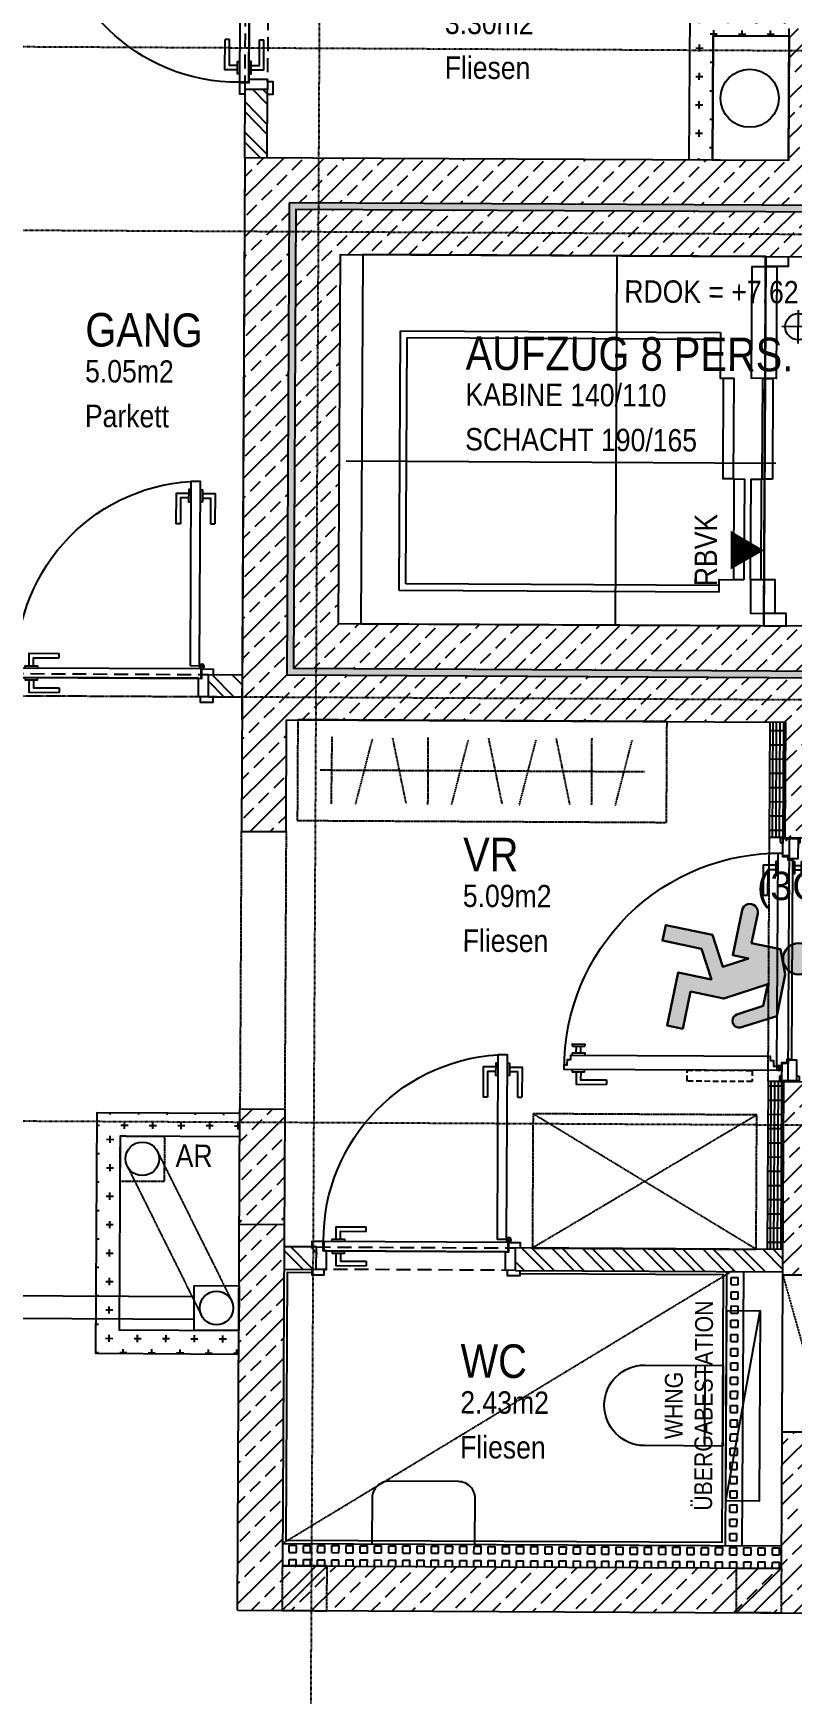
# Model space of a CAD drawing. Header units: millimetres. Extents: x -1798295 to -1733564, y -52013 to 52701.
# Drawn here: x -1788714 to -1785324, y 10817 to 18236 of the extents above; entities that cross this region are included whole.
import ezdxf
from ezdxf.enums import TextEntityAlignment as Align

# ---------------------------------------------------------------- set-up
doc = ezdxf.new("R2010")
doc.units = ezdxf.units.MM
doc.linetypes.add('HIDDEN2', pattern=[0.1875, 0.125, -0.0625])
doc.linetypes.add('STRICHPUNKT', pattern=[1, 0.5, -0.25, 0, -0.25])
for name, color, linetype in [('00-AUF---------M0', 8, 'Continuous'), ('00-TXT---------M0', 8, 'Continuous'), ('00_HLP---------M0', 6, 'Continuous'), ('01-ANS-G00-L03-M0', 8, 'Continuous'), ('01-SYM-G00-L03-M0', 8, 'Continuous'), ('01-TXT---------M0', 1, 'Continuous'), ('01-TXT---------PP', 1, 'Continuous'), ('01-TXT-G00-L03-M0', 1, 'Continuous'), ('02-ANS-G00-L03-M0', 8, 'Continuous'), ('02-AXO-G00-L03-M0', 8, 'STRICHPUNKT'), ('02-DIM-G00-L03-ACHSEN', 8, 'Continuous'), ('02-DIM-G00-L03-ROHBAU', 8, 'Continuous'), ('02-FIL-G00-L03-LILA', 223, 'Continuous'), ('02-FIL-G00-L03-ORANGE', 40, 'Continuous'), ('02-FIL-G00-L03-STB', 8, 'Continuous'), ('02-FLI-G00-L03-M0', 141, 'Continuous'), ('02-HID---------M0', 8, 'HIDDEN2'), ('02-HID-G00-L03-M0', 8, 'HIDDEN2'), ('02-TWA---------M0', 4, 'Continuous'), ('02-TWA-G00-L03-M0', 4, 'Continuous'), ('02-ZWA---------M0', 2, 'Continuous'), ('02-ZWA-G00-L03-M0', 2, 'Continuous'), ('03-ANS-G00-L03-M0', 8, 'Continuous'), ('03-HID-G00-L03-M0', 8, 'HIDDEN2'), ('03-SYM-G00-L03-M0', 8, 'Continuous'), ('05-STO---------M0', 1, 'Continuous'), ('05-STO--------M0', 1, 'Continuous'), ('05-SYM---------M0', 8, 'Continuous'), ('05-SYM--------M0', 8, 'Continuous'), ('05-SYM-G00-L03-M0', 8, 'Continuous'), ('05_HLP---------M0', 6, 'Continuous'), ('06-SYM-G00-L03-M0', 8, 'Continuous'), ('07-SAN-G00-L03-FBHZG-EVERT', 8, 'Continuous'), ('07-SAN-G00-L03-M0', 8, 'Continuous'), ('07_MOB-G00-L03-M0', 6, 'HIDDEN2')]:
    doc.layers.add(name, color=color, linetype=linetype)
doc.styles.add('ARIAL', font='arial.ttf', dxfattribs={"width": 0.85})
doc.styles.get("Standard").update_dxf_attribs({"font": 'arial.ttf'})
doc.dimstyles.new('pp chromy&schneider', dxfattribs={"dimscale": 0.005, "dimtxt": 25, "dimasz": 10, "dimexe": 0, "dimexo": 0, "dimgap": 5, "dimtad": 1, "dimdec": 1, "dimlfac": 100, "dimrnd": 0.1, "dimzin": 9, "dimdsep": 46, "dimtxsty": 'ARIAL', "dimblk": 'c&s kote', "dimcen": 0, "dimse1": 1, "dimse2": 1, "dimclrd": 8, "dimclrt": 8, "dimadec": 0, "dimazin": 0, "dimtfac": 0.75, "dimtdec": 1, "dimtix": 1, "dimtmove": 2, "dimatfit": 0, "dimldrblk": 'NONE', "dimfxl": 1, "dimtolj": 1, "dimlwd": -1, "dimarcsym": 0})
pattern_1 = [(359.70755, (-1820439.007, -33596.336), (0.162058, 31.749586), [31.75, -31.75]), (89.70755, (-1820439.007, -33596.336), (-31.749586, 0.162058), [31.75, -31.75])]
pattern_2 = [(134.70755, (-1820438.5, -33496.34), (-67.69482, -67.00727), []), (134.70755, (-1820438.27, -33451.44), (-67.69482, -67.00727), [])]
pattern_3 = [(44.70755, (-1820439.01, -33596.34), (-89.34302, 90.25976), []), (44.70755, (-1820349.2, -33596.8), (-89.34302, 90.25976), [63.5, -31.75])]
pattern_4 = [(89.70755, (-1820439.007, -33596.336), (-15.874793, 0.081029), []), (179.70755, (-1820439.01, -33596.336), (-0.324116, -63.49917), [])]
pattern_5 = [(44.70755, (-1820439.01, -33596.34), (-89.34302, 90.25976), []), (44.70755, (-1820349.2, -33596.8), (-89.34302, 90.25976), [63.5, -31.75])]

# ---------------------------------------------------------------- blocks, each defined once
blk = doc.blocks.new('LIFT')
at = {"layer": '00-AUF---------M0'}
for p, q in [((1.5, 1.73), (0.34, 1.73)), ((0.34, 1.73), (0.34, 0.3)), ((1.5, 0.3), (1.5, 1.73)), ((1.47, 1.7), (0.37, 1.7)), ((0.37, 1.7), (0.37, 0.3)), ((1.47, 0.3), (1.47, 1.7))]:
    blk.add_line(p, q, dxfattribs=at)
for points in [[(0.34, 0.3), (0.544, 0.3), (0.544, 0.29)], [(1.5, 0.3), (1.444, 0.3), (1.444, 0.19)]]:
    blk.add_lwpolyline(points, dxfattribs=at)
for points in [[(0.994, 0.24), (0.994, 0.285), (0.544, 0.285), (0.544, 0.24)], [(1.444, 0.19), (1.444, 0.235), (0.994, 0.235), (0.994, 0.19)], [(0.044, 0.05), (0.544, 0.05), (0.544, 0.16), (0.044, 0.16)], [(1.444, 0.115), (1.444, 0.16), (0.994, 0.16), (0.994, 0.115)], [(1.594, 0.05), (1.444, 0.05), (1.444, 0.16), (1.594, 0.16), (1.594, 0.05)], [(0, 0.1), (0, 0), (0.044, 0), (0.044, 0.1)], [(0.994, 0.065), (0.994, 0.11), (0.544, 0.11), (0.544, 0.065)], [(1.65, 0.1), (1.65, 0), (1.594, 0), (1.594, 0.1)]]:
    blk.add_lwpolyline(points, close=True, dxfattribs=at)
at = {"layer": '00_HLP---------M0'}
for points in [[(0.924, 0.05), (0.924, 1.97)], [(1.65, 1.9), (1.65, 0.1), (0, 0.1), (0, 1.9), (1.65, 1.9)], [(1.65, 0.763), (0, 0.763)]]:
    blk.add_lwpolyline(points, dxfattribs=at)
blk = doc.blocks.new('01-SQM')
at = {"layer": '01-TXT---------M0', "color": 1, "style": 'ARIAL', "width": 0.85}
blk.add_attdef('ROOM', (0, 0), '', height=0.15, dxfattribs=at)
blk.add_attdef('AREA', text='', height=0.1, dxfattribs=at).set_placement((0, -0.06), align=Align.TOP_LEFT)
at = {"layer": '01-TXT---------PP', "color": 1, "style": 'ARIAL', "width": 0.85}
blk.add_attdef('NR', text='', height=0.15, dxfattribs=at).set_placement((-0.1173, 0), align=Align.RIGHT)
blk.add_attdef('FLOOR', text='', height=0.1, dxfattribs=at).set_placement((0, -0.26), align=Align.TOP_LEFT)
blk = doc.blocks.new('01-hk4')
blk.add_lwpolyline([(0, 0, 0, 0.270625, 0), (0, 0.234375, 0.270625, 0.270625, 0)], format="xyseb")
at = {"layer": '00-TXT---------M0', "color": 8, "style": 'ARIAL', "width": 0.85}
blk.add_attdef('HEIGHT', text='', height=0.1, dxfattribs=at).set_placement((0, 0.35), align=Align.CENTER)
blk = doc.blocks.new('c&s kote')
at = {"color": 8}
for p, q in [((0, -2), (0, 2)), ((0, 2), (0, -2)), ((-2, 0), (2, 0)), ((2, 0), (-2, 0))]:
    blk.add_line(p, q, dxfattribs=at)
blk.add_circle((0, 0), 0.5, dxfattribs=at)
blk = doc.blocks.new('*D267')
at = {"layer": '02-DIM-G00-L03-ACHSEN', "color": 8, "transparency": 16777216}
blk.add_arc((-1792666.4, 22001.5), 778.1, 89.71123, 180.44033, dxfattribs=at)
at = {"layer": 'Defpoints', "color": 0, "transparency": 16777216}
for p in [(-1792653.3, 24562.6), (-1793054.9, 22675.7), (-1776835.5, 22124.1), (-1797855.1, 21961.3), (-1792767.6, 2162.9)]:
    blk.add_point(p, dxfattribs=at)
at = {"layer": '02-DIM-G00-L03-ACHSEN', "color": 8, "transparency": 16777216, "xscale": 0.05, "yscale": 0.05, "zscale": 0.05}
for p, rotation in [((-1792662.4, 22779.6), 359.7093907912024), ((-1793444.5, 21995.4), 270.4421692186414)]:
    blk.add_blockref('c&s kote', p, dxfattribs=dict(at, rotation=rotation))
at = {"layer": '02-DIM-G00-L03-ACHSEN', "color": 8, "transparency": 16777216, "insert": (-1793217.4, 22551), "char_height": 0.125, "attachment_point": 5, "rotation": 45.07578, "style": 'ARIAL'}
blk.add_mtext('\\A1;90.74°', dxfattribs=at)
blk = doc.blocks.new('_None')
blk = doc.blocks.new('*D268')
at = {"layer": '02-DIM-G00-L03-ACHSEN', "color": 8, "transparency": 16777216}
blk.add_arc((-1792755.5, 4529.5), 1076, 180.01712, 269.70489, dxfattribs=at)
at = {"layer": 'Defpoints', "color": 0, "transparency": 16777216}
for p in [(-1792653.3, 24562.6), (-1797944.1, 4528.2), (-1780355.4, 4532.6), (-1793688.2, 3992.9), (-1792767.6, 2162.9)]:
    blk.add_point(p, dxfattribs=at)
at = {"layer": '02-DIM-G00-L03-ACHSEN', "color": 8, "transparency": 16777216, "xscale": 0.05, "yscale": 0.05, "zscale": 0.05}
for p, rotation in [((-1793831.5, 4529.2), 90.01578713805407), ((-1792761, 3453.5), 359.7062187732265)]:
    blk.add_blockref('c&s kote', p, dxfattribs=dict(at, rotation=rotation))
at = {"layer": '02-DIM-G00-L03-ACHSEN', "color": 8, "transparency": 16777216, "insert": (-1793518.2, 3770.5), "char_height": 0.125, "attachment_point": 5, "rotation": 314.861, "style": 'ARIAL'}
blk.add_mtext('\\A1;89.69°', dxfattribs=at)
blk = doc.blocks.new('*D269')
at = {"layer": '02-DIM-G00-L03-ACHSEN', "color": 8, "transparency": 16777216}
blk.add_arc((-1792685.8, 18195.1), 799.5, 89.71113, 179.70397, dxfattribs=at)
at = {"layer": 'Defpoints', "color": 0, "transparency": 16777216}
for p in [(-1792653.3, 24562.6), (-1793082, 18889.5), (-1797874.2, 18221.6), (-1776856, 18114.3), (-1792767.6, 2162.9)]:
    blk.add_point(p, dxfattribs=at)
at = {"layer": '02-DIM-G00-L03-ACHSEN', "color": 8, "transparency": 16777216, "xscale": 0.05, "yscale": 0.05, "zscale": 0.05}
for p, rotation in [((-1792681.7, 18994.5), 359.709341686303), ((-1793485.3, 18199.2), 269.7057583348827)]:
    blk.add_blockref('c&s kote', p, dxfattribs=dict(at, rotation=rotation))
at = {"layer": '02-DIM-G00-L03-ACHSEN', "color": 8, "transparency": 16777216, "insert": (-1793248.3, 18763.3), "char_height": 0.125, "attachment_point": 5, "rotation": 44.70755, "style": 'ARIAL'}
blk.add_mtext('\\A1;90.00°', dxfattribs=at)
blk = doc.blocks.new('*D281')
at = {"layer": '02-DIM-G00-L03-ROHBAU', "color": 8, "transparency": 16777216}
blk.add_arc((-1792666.4, 21995.7), 783.2, 89.71121, 180.37637, dxfattribs=at)
at = {"layer": 'Defpoints', "color": 0, "transparency": 16777216}
for p in [(-1792653.3, 24562.6), (-1793057.2, 22674.4), (-1774835.6, 22113.9), (-1797855.1, 21961.3), (-1792767.6, 2162.9)]:
    blk.add_point(p, dxfattribs=at)
at = {"layer": '02-DIM-G00-L03-ROHBAU', "color": 8, "transparency": 16777216, "xscale": 0.05, "yscale": 0.05, "zscale": 0.05}
for p, rotation in [((-1792662.4, 22778.8), 359.7093790118503), ((-1793449.5, 21990.5), 270.3781986254408)]:
    blk.add_blockref('c&s kote', p, dxfattribs=dict(at, rotation=rotation))
at = {"layer": '02-DIM-G00-L03-ROHBAU', "color": 8, "transparency": 16777216, "insert": (-1793220.7, 22549.1), "char_height": 0.125, "attachment_point": 5, "rotation": 45.04379, "style": 'ARIAL'}
blk.add_mtext('\\A1;91°', dxfattribs=at)
blk = doc.blocks.new('*D282')
at = {"layer": '02-DIM-G00-L03-ROHBAU', "color": 8, "transparency": 16777216}
blk.add_arc((-1792685.8, 18195.1), 799.5, 89.71113, 179.70397, dxfattribs=at)
at = {"layer": 'Defpoints', "color": 0, "transparency": 16777216}
for p in [(-1792653.3, 24562.6), (-1793082, 18889.5), (-1797874.2, 18221.6), (-1774856, 18104.1), (-1792767.6, 2162.9)]:
    blk.add_point(p, dxfattribs=at)
at = {"layer": '02-DIM-G00-L03-ROHBAU', "color": 8, "transparency": 16777216, "xscale": 0.05, "yscale": 0.05, "zscale": 0.05}
for p, rotation in [((-1792681.7, 18994.5), 359.7093416863025), ((-1793485.3, 18199.2), 269.7057583348218)]:
    blk.add_blockref('c&s kote', p, dxfattribs=dict(at, rotation=rotation))
at = {"layer": '02-DIM-G00-L03-ROHBAU', "color": 8, "transparency": 16777216, "insert": (-1793248.3, 18763.3), "char_height": 0.125, "attachment_point": 5, "rotation": 44.70755, "style": 'ARIAL'}
blk.add_mtext('\\A1;90°', dxfattribs=at)
blk = doc.blocks.new('TÜR-80_10er-WAND')
at = {"layer": '00_HLP---------M0'}
for points in [[(-0.3575, 0.027), (-0.3575, 0.083), (-0.2225, 0.083)], [(-0.2225, 0.063), (-0.2225, 0.083)], [(0.4, 0.017), (-0.4, 0.017)], [(-0.375, 0.017), (-0.375, 0.027), (-0.32, 0.027), (-0.32, 0.017)], [(-0.3375, 0.027), (-0.3375, 0.063), (-0.2225, 0.063)], [(-0.375, -0.025), (-0.375, -0.035), (-0.32, -0.035), (-0.32, -0.025)], [(-0.3575, -0.035), (-0.3575, -0.091), (-0.2225, -0.091)], [(-0.3375, -0.035), (-0.3375, -0.071), (-0.2225, -0.071)], [(-0.2225, -0.071), (-0.2225, -0.091)]]:
    blk.add_lwpolyline(points, dxfattribs=at)
blk.add_lwpolyline([(0.4115, -0.025), (-0.4115, -0.025), (-0.4115, -0.025), (-0.4115, 0.017), (0.4115, 0.017)], close=True, dxfattribs=at)
at = {"layer": '02-HID---------M0', "ltscale": 0.5}
for points in [[(0.445, 0.1), (-0.445, 0.1)], [(-0.445, 0), (0.445, 0)]]:
    blk.add_lwpolyline(points, dxfattribs=at)
at = {"layer": '02-ZWA---------M0'}
for points in [[(-0.445, 0.1), (-0.445, 0)], [(0.445, 0.1), (0.445, 0)]]:
    blk.add_lwpolyline(points, dxfattribs=at)
at = {"layer": '05-STO--------M0'}
for points in [[(-0.465, 0.1), (-0.465, 0.125), (-0.41, 0.125), (-0.41, 0.1), (-0.4, 0.1), (-0.4, 0.017), (-0.415, 0.017), (-0.415, -0.025), (-0.465, -0.025), (-0.465, 0)], [(0.465, 0.1), (0.465, 0.125), (0.41, 0.125), (0.41, 0.1), (0.4, 0.1), (0.4, 0.017), (0.415, 0.017), (0.415, -0.025), (0.465, -0.025), (0.465, 0)]]:
    blk.add_lwpolyline(points, dxfattribs=at)
at = {"layer": '05-SYM---------M0'}
for points in [[(0.352, -0.8085), (0.296, -0.8085), (0.296, -0.6735)], [(0.316, -0.6735), (0.296, -0.6735)], [(0.352, -0.7885), (0.316, -0.7885), (0.316, -0.6735)], [(0.414, -0.8085), (0.47, -0.8085), (0.47, -0.6735)], [(0.414, -0.7885), (0.45, -0.7885), (0.45, -0.6735)], [(0.45, -0.6735), (0.47, -0.6735)], [(0.362, -0.826), (0.352, -0.826), (0.352, -0.771), (0.362, -0.771)], [(0.404, -0.826), (0.414, -0.826), (0.414, -0.771), (0.404, -0.771)]]:
    blk.add_lwpolyline(points, dxfattribs=at)
at = {"layer": '05-SYM--------M0'}
blk.add_lwpolyline([(0.404, -0.0395), (0.404, -0.8625), (0.404, -0.8625), (0.362, -0.8625), (0.362, -0.0395)], close=True, dxfattribs=at)
for points in [[(0.41, -0.036), (0.42, -0.036)], [(0.415, -0.031), (0.415, -0.041)]]:
    blk.add_lwpolyline(points, dxfattribs=at)
blk.add_circle((0.415, -0.036), 0.01, dxfattribs=at)
blk.add_arc((0.415, -0.036), 0.8282, 176.33088, 266.33088, dxfattribs=at)
blk = doc.blocks.new('03-rar')
blk.add_circle((0, 0), 0.05)
at = {"layer": '01-TXT---------M0', "color": 8, "style": 'ARIAL', "width": 0.85}
blk.add_attdef('RR', text='', height=0.1, dxfattribs=at).set_placement((0, 0.1), align=Align.CENTER)
blk = doc.blocks.new('WET')
at = {"layer": '02-TWA---------M0'}
for points in [[(-0.545, 0), (-0.545, 0.2)], [(0.545, 0), (0.545, 0.2)]]:
    blk.add_lwpolyline(points, dxfattribs=at)
at = {"layer": '02-ZWA---------M0'}
for points in [[(-0.545, 0), (-0.545, -0.07)], [(0.545, 0), (0.545, -0.07)]]:
    blk.add_lwpolyline(points, dxfattribs=at)
at = {"layer": '05-STO---------M0'}
for points in [[(-0.54, 0.058), (-0.52, 0.058), (-0.52, 0.063, 0.414214), (-0.525, 0.068), (-0.545, 0.068)], [(0.54, 0.058), (0.52, 0.058), (0.52, 0.063, -0.414214), (0.525, 0.068), (0.545, 0.068)], [(-0.54, -0.01), (-0.52, -0.01), (-0.52, -0.015, -0.414214), (-0.525, -0.02), (-0.545, -0.02)], [(0.54, -0.01), (0.52, -0.01), (0.52, -0.015, 0.414214), (0.525, -0.02), (0.545, -0.02)]]:
    blk.add_lwpolyline(points, format="xyb", close=True, dxfattribs=at)
for points in [[(-0.464, -0.01), (-0.54, -0.01), (-0.54, 0.058), (-0.45, 0.058), (-0.45, 0.058), (-0.45, 0.058), (-0.45, 0.0195), (-0.464, 0.0195), (-0.464, -0.01)], [(0.464, -0.01), (0.54, -0.01), (0.54, 0.058), (0.45, 0.058), (0.45, 0.058), (0.45, 0.058), (0.45, 0.0195), (0.464, 0.0195), (0.464, -0.01)]]:
    blk.add_lwpolyline(points, dxfattribs=at)
at = {"layer": '05-SYM---------M0'}
for p, q in [((-0.422, -0.908), (-0.392, -0.908)), ((-0.422, -0.928), (-0.392, -0.928))]:
    blk.add_line(p, q, dxfattribs=at)
for points in [[(0.545, 0.018), (-0.545, 0.018)], [(-0.432, -0.061), (-0.432, -0.061), (-0.452, -0.061), (-0.452, -0.046), (-0.476, -0.046), (-0.476, -0.032), (-0.496, -0.032), (-0.496, -0.982), (-0.476, -0.982), (-0.476, -0.968), (-0.452, -0.968), (-0.452, -0.953), (-0.432, -0.953), (-0.432, -0.061)], [(-0.491, -0.021), (-0.481, -0.021)], [(-0.486, -0.026), (-0.486, -0.016)], [(-0.506, -0.928), (-0.562, -0.928), (-0.562, -0.793)], [(-0.542, -0.793), (-0.562, -0.793)], [(-0.506, -0.908), (-0.542, -0.908), (-0.542, -0.793)], [(-0.496, -0.9455), (-0.506, -0.9455), (-0.506, -0.8905), (-0.496, -0.8905)], [(-0.432, -0.9455), (-0.422, -0.9455), (-0.422, -0.8905), (-0.432, -0.8905)], [(-0.392, -0.9455), (-0.382, -0.9455), (-0.382, -0.8905), (-0.392, -0.8905)], [(-0.392, -0.9455), (-0.392, -0.8905)]]:
    blk.add_lwpolyline(points, dxfattribs=at)
at = {"layer": '05-SYM---------M0', "linetype": 'HIDDEN2', "ltscale": 0.2}
blk.add_lwpolyline([(-0.496, -0.142), (-0.546, -0.142), (-0.546, -0.432), (-0.496, -0.432)], close=True, dxfattribs=at)
at = {"layer": '05-SYM---------M0'}
blk.add_circle((-0.486, -0.021), 0.01, dxfattribs=at)
blk.add_arc((-0.486, -0.021), 0.9611, 269.40381, 0.65581, dxfattribs=at)
at = {"layer": '05_HLP---------M0'}
for p, q in [((0.401, 0.043), (0.401, 0.073)), ((0.421, 0.043), (0.421, 0.073))]:
    blk.add_line(p, q, dxfattribs=at)
for points in [[(0.4385, 0.073), (0.4385, 0.083), (0.3835, 0.083), (0.3835, 0.073)], [(-0.446, 0.033), (-0.446, 0.033), (-0.446, 0.013), (-0.461, 0.013), (-0.461, -0.011), (-0.475, -0.011), (-0.475, -0.031), (0.475, -0.031), (0.475, -0.011), (0.461, -0.011), (0.461, 0.013), (0.446, 0.013), (0.446, 0.033), (-0.446, 0.033)], [(0.4385, 0.073), (0.3835, 0.073)], [(0.4385, 0.033), (0.4385, 0.043), (0.3835, 0.043), (0.3835, 0.033)], [(0.421, -0.041), (0.421, -0.097), (0.286, -0.097)], [(0.401, -0.041), (0.401, -0.077), (0.286, -0.077)], [(0.4385, -0.031), (0.4385, -0.041), (0.3835, -0.041), (0.3835, -0.031)], [(0.286, -0.077), (0.286, -0.097)]]:
    blk.add_lwpolyline(points, dxfattribs=at)
blk = doc.blocks.new('07-WC')
blk.add_lwpolyline([(-0.015, -0.18), (-0.365, -0.18, -1), (-0.365, 0.18, 0), (-0.015, 0.18), (-0.015, -0.18)], format="xyb", close=True)
blk.add_lwpolyline([(-0.095, -0.18), (-0.095, 0.18)])
blk = doc.blocks.new('07-WT-WC')
blk.add_lwpolyline([(1.005, -0.015), (1.005, -0.22, -0.414214), (0.93, -0.295), (0.62, -0.295, -0.414214), (0.545, -0.22), (0.545, -0.015)], format="xyb", close=True)
blk = doc.blocks.new('01-HK2')
for p, q in [((0, -0.098), (0, 0.098)), ((0.098, 0), (-0.098, 0))]:
    blk.add_line(p, q)
blk.add_circle((0, 0), 0.0773)
at = {"layer": '01-TXT---------M0', "color": 8, "style": 'ARIAL', "width": 0.85}
blk.add_attdef('HEIGHT', text='', height=0.1, rotation=360, dxfattribs=at).set_placement((0, 0.132), align=Align.BOTTOM_CENTER)
blk = doc.blocks.new('9809550')
at = {"color": 18, "lineweight": 30, "true_color": 0x000000}
for points in [[(423921.7, 99168.8), (423956.8, 99168.8), (423956.8, 99202.9), (423984.5, 99214.5), (424033.7, 99214.5), (424053.8, 99178.3)], [(424040.2, 99170.9), (424025.2, 99196.7), (423999.7, 99196.8), (424026.2, 99150.3), (424026.2, 99110.9), (424070.2, 99110.9), (424070.2, 99092.3), (424007.5, 99092.3), (424007.5, 99131.7), (423975, 99113.1), (423975, 99067), (423956.5, 99067), (423956.5, 99122.4), (423990.5, 99141.9), (423975.1, 99168.8), (423975.1, 99150.2), (423921.7, 99150.3)]]:
    blk.add_lwpolyline(points, dxfattribs=at)
blk.add_circle((423963.6, 99225.9), 18.1, dxfattribs=at)
for centre, radius, start, end in [((424047.8, 99173.1), 7.96, 195.7299, 41.4005), ((423921.7, 99159.5), 9.27, 89.9849, 270.0151)]:
    blk.add_arc(centre, radius, start, end, dxfattribs=at)
blk = doc.blocks.new('750298750')
h = blk.add_hatch(color=3)
h.paths.add_polyline_path([(426943.6, 99576.9), (426968.1, 99576.8), (426982.5, 99552, 1.25347), (426995.6, 99559.2), (426976.3, 99594), (426929, 99594), (426902.3, 99582.8), (426902.3, 99550), (426868.6, 99550, 1), (426868.6, 99532.2), (426919.9, 99532.1), (426919.9, 99550), (426934.8, 99524.1), (426902.1, 99505.4), (426902.1, 99452.1), (426919.8, 99452.1), (426919.8, 99496.4), (426951.1, 99514.3), (426951.1, 99476.4), (427011.4, 99476.4), (427011.4, 99494.3), (426969.1, 99494.3), (426969.1, 99532.2)])
h.paths.add_polyline_path([(426891.5, 99604.9, 1), (426926.3, 99604.9, 1)])
at = {"xscale": 0.9619413167778113, "yscale": 0.9619413167778113, "zscale": 0.9619413167778113}
blk.add_blockref('9809550', (19080.8, 4155.4), dxfattribs=at)

msp = doc.modelspace()

# ---------------------------------------------------------------- hatches: boundary and pattern name
at = {"layer": '02-FIL-G00-L03-LILA', "true_color": 0x636466}
h = msp.add_hatch(dxfattribs=at)
h.set_pattern_fill('HONEY', color=251, scale=10, angle=107.04654197, style=0)
h.set_pattern_definition([(359.70755, (-1820439.007, -33596.336), (47.764726, 27.252855), [31.75, -63.5]), (119.70755, (-1820439.007, -33596.336), (-47.484027, 27.739039), [31.75, -63.5]), (59.70755, (-1820439.007, -33596.336), (0.280699, 54.991893), [-63.5, 31.75])])
h.paths.add_polyline_path([(-1785139.4117, 17466.5587), (-1787569.38, 17478.9619), (-1787580.1499, 15368.9894), (-1785150.1815, 15356.5862), (-1785150.0284, 15386.5858), (-1787549.9971, 15398.8359), (-1787539.5335, 17448.8092), (-1785139.5648, 17436.5591)])
at = {"layer": '02-FIL-G00-L03-ORANGE', "true_color": 0x636466}
h = msp.add_hatch(dxfattribs=at)
h.set_pattern_fill('CROSS', color=251, scale=10, angle=107.04654197, style=0)
h.set_pattern_definition([(359.70755, (-1820434.01, -33596.36), (63.82329, 63.175057), [31.75, -95.25]), (89.70755, (-1820418.213, -33612.32), (-63.175057, 63.82329), [31.75, -95.25])])
h.paths.add_polyline_path([(-1785330.0195, 18327.5429), (-1785780.0137, 18329.8397), (-1785783.3824, 17669.8483), (-1785678.3838, 17669.3124), (-1785675.551, 18224.3052), (-1785330.5555, 18222.5442), (-1785330.3768, 18257.5438)])
h = msp.add_hatch(dxfattribs=at)
h.set_pattern_fill('ANSI32', color=251, scale=10, angle=197.04654197, style=0)
h.set_pattern_definition([(134.70755, (-1820439.01, -33596.34), (-67.69482, -67.00727), []), (134.70755, (-1820438.78, -33551.44), (-67.69482, -67.00727), [])])
h.paths.add_polyline_path([(-1787666.8011, 17984.4658), (-1787766.7998, 17984.9762), (-1787768.3566, 17679.9802), (-1787668.3579, 17679.4697)])
h = msp.add_hatch(dxfattribs=at)
h.set_pattern_fill('ANSI32', color=251, scale=10, angle=197.04654197, style=0)
h.set_pattern_definition([(134.70755, (-1820439.01, -33596.34), (-67.69482, -67.00727), []), (134.70755, (-1820438.78, -33551.44), (-67.69482, -67.00727), [])])
h.paths.add_polyline_path([(-1787779.9679, 15370.0093), (-1787930.1453, 15370.7759), (-1787930.6557, 15270.7772), (-1787780.4706, 15270.0106)])
h = msp.add_hatch(dxfattribs=at)
h.set_pattern_fill('GRATE', color=251, scale=20, angle=197.04654197, style=0)
h.set_pattern_definition(pattern_4)
h.paths.add_polyline_path([(-1785351.1998, 15157.6097), (-1785421.1988, 15157.967), (-1785423.8275, 14642.9737), (-1785353.8284, 14642.6164)])
h = msp.add_hatch(dxfattribs=at)
h.set_pattern_fill('GRATE', color=251, scale=20, angle=197.04654197, style=0)
h.set_pattern_definition(pattern_4)
h.paths.add_polyline_path([(-1785359.392, 13552.6306), (-1785429.3911, 13552.9879), (-1785433.2192, 12802.9976), (-1785363.2201, 12802.6403)])
h = msp.add_hatch(dxfattribs=at)
h.set_pattern_fill('CROSS', color=251, scale=10, angle=107.04654197, style=0)
h.set_pattern_definition([(359.70755, (-1820439.01, -33596.336), (63.82329, 63.17506), [31.75, -95.25]), (89.70755, (-1820423.21, -33612.29), (-63.17506, 63.82329), [31.75, -95.25])])
h.paths.add_polyline_path([(-1787790.1515, 13410.0358), (-1788430.1432, 13413.3025), (-1788435.6302, 12338.3165), (-1787795.6385, 12335.0498), (-1787795.1026, 12440.0484), (-1788330.0956, 12442.7792), (-1788325.6805, 13307.7679), (-1787790.6874, 13305.0371)])
h = msp.add_hatch(dxfattribs=at)
h.set_pattern_fill('ANSI32', color=251, scale=10, angle=197.04654197, style=0)
h.set_pattern_definition(pattern_2)
h.paths.add_polyline_path([(-1787443.193, 12813.2571), (-1787593.1911, 12814.0227), (-1787593.7015, 12714.024), (-1787443.7035, 12713.2584)])
h = msp.add_hatch(dxfattribs=at)
h.set_pattern_fill('ANSI32', color=251, scale=10, angle=197.04654197, style=0)
h.set_pattern_definition(pattern_2)
h.paths.add_polyline_path([(-1785363.2201, 12802.6403), (-1786553.2046, 12808.7143), (-1786553.7151, 12708.7156), (-1785363.7306, 12702.6416)])
h = msp.add_hatch(dxfattribs=at)
h.set_pattern_fill('SQUARE', color=251, scale=10, angle=107.04654197, style=0)
h.set_pattern_definition(pattern_1)
h.paths.add_polyline_path([(-1785538.7283, 12703.5349), (-1785613.7273, 12703.9177), (-1785619.9799, 11478.9337), (-1785544.9809, 11478.5508)])
h = msp.add_hatch(dxfattribs=at)
h.set_pattern_fill('SQUARE', color=251, scale=10, angle=107.04654197, style=0)
h.set_pattern_definition(pattern_1)
h.paths.add_polyline_path([(-1785369.9832, 11477.6576), (-1787599.9541, 11489.04), (-1787600.4646, 11389.0413), (-1785370.4936, 11377.6589)])
at = {"layer": '02-FIL-G00-L03-STB', "true_color": 0x636466}
h = msp.add_hatch(dxfattribs=at)
h.set_pattern_fill('ANSI33', color=251, scale=20, angle=107.04654197, style=0)
h.set_pattern_definition(pattern_3)
h.paths.add_polyline_path([(-1785150.1815, 15356.5862), (-1787580.1499, 15368.9894), (-1787569.38, 17478.9619), (-1785139.4117, 17466.5587), (-1785136.4002, 18056.551), (-1779886.4686, 18029.754), (-1779889.3269, 17469.7613), (-1779689.3295, 17468.7405), (-1779685.4504, 18228.7306), (-1781185.4308, 18236.3869), (-1781177.4494, 19800.0602), (-1781257.4484, 19800.4685), (-1781257.4483, 19800.4802), (-1781377.4467, 19801.1103), (-1781385.4282, 18237.4077), (-1785335.3768, 18257.5693), (-1785338.3882, 17667.577), (-1785678.3838, 17669.3124), (-1787768.3566, 17679.9802), (-1787783.4865, 14670.0182), (-1787583.7228, 14668.9985), (-1787581.1707, 15168.992), (-1785351.1998, 15157.6097), (-1785353.905, 14627.6166), (-1785153.9076, 14626.5957)])
h = msp.add_hatch(dxfattribs=at)
h.set_pattern_fill('ANSI33', color=251, scale=20, angle=107.04654197, style=0)
h.set_pattern_definition([(44.70755, (-1820439.01, -33596.34), (-89.34302, 90.25976), []), (44.70755, (-1820349.2, -33596.8), (-89.34302, 90.25976), [63.5, -31.75])])
h.paths.add_polyline_path([(-1785139.5648, 17436.5591), (-1787539.5335, 17448.8092), (-1787549.9971, 15398.8359), (-1785150.0284, 15386.5858), (-1785149.0076, 15586.5832), (-1787348.9789, 15597.8124), (-1787340.557, 17247.791), (-1785140.5856, 17236.5617)])
h = msp.add_hatch(dxfattribs=at)
h.set_pattern_fill('ANSI33', color=251, scale=20, angle=107.04654197, style=0)
h.set_pattern_definition(pattern_5)
h.paths.add_polyline_path([(-1781210.8497, 13256.4517), (-1781286.8487, 13256.8396), (-1781286.8487, 13256.8397), (-1781410.8471, 13257.4726), (-1781412.4804, 12937.4768), (-1783712.4505, 12949.2164), (-1783709.8984, 13449.2099), (-1783909.8958, 13450.2307), (-1783910.4062, 13350.232), (-1783912.4479, 12950.2372), (-1785162.4322, 12956.6175), (-1785160.4154, 13351.6123), (-1785159.3946, 13551.6097), (-1785359.392, 13552.6306), (-1785363.8071, 12687.6418), (-1785163.8097, 12686.621), (-1785163.4524, 12756.6201), (-1781413.5013, 12737.4794), (-1781416.5129, 12147.4562), (-1781292.5146, 12146.8233), (-1781292.5146, 12146.8233), (-1781216.5155, 12146.4354)])
h = msp.add_hatch(dxfattribs=at)
h.set_pattern_fill('ANSI33', color=251, scale=20, angle=107.04654197, style=0)
h.set_pattern_definition(pattern_3)
h.paths.add_polyline_path([(-1787590.052, 13429.0147), (-1787790.0494, 13430.0355), (-1787792.6781, 12915.0422), (-1787592.6807, 12914.0214)])
h = msp.add_hatch(dxfattribs=at)
h.set_pattern_fill('ANSI33', color=251, scale=20, angle=107.04654197, style=0)
h.set_pattern_definition(pattern_5)
h.paths.add_polyline_path([(-1787600.4646, 11389.0413), (-1787592.6807, 12914.0214), (-1787792.6781, 12915.0422), (-1787801.4828, 11190.0647), (-1785171.5171, 11176.6407), (-1785167.3827, 11986.6301), (-1785367.3801, 11987.651), (-1785370.4936, 11377.6589)])

# ---------------------------------------------------------------- linework, layer by layer
at = {"layer": '01-ANS-G00-L03-M0', "color": 251, "true_color": 0x636466}
for points in [[(-1785675.551, 18224.3052), (-1785335.5554, 18222.5697), (-1785338.3882, 17667.577), (-1785678.3838, 17669.3124)], [(-1787994.0791, 12641.0666), (-1787794.0817, 12640.0458), (-1787795.1026, 12440.0484), (-1787995.0999, 12441.0693)]]:
    msp.add_lwpolyline(points, close=True, dxfattribs=at)
msp.add_lwpolyline([(-1785440.5817, 17238.093), (-1785449.0037, 15588.1145)], dxfattribs=at)
at = {"layer": '02-ANS-G00-L03-M0', "color": 251, "true_color": 0x636466}
msp.add_lwpolyline([(-1785367.3801, 11987.651), (-1785363.8071, 12687.6418)], dxfattribs=at)
at = {"layer": '02-AXO-G00-L03-M0', "color": 251, "true_color": 0x636466}
for points in [[(-1787403.3584, 24535.801), (-1787517.6923, 2136.0928)], [(-1776855.9976, 18114.287), (-1797874.2244, 18221.5695)], [(-1776860.1831, 17294.2977), (-1797878.4098, 17401.5802)], [(-1776870.7998, 15214.3248), (-1797889.0266, 15321.6073)], [(-1776880.4978, 13314.3496), (-1797898.7245, 13421.632)]]:
    msp.add_lwpolyline(points, dxfattribs=at)
at = {"layer": '02-FIL-G00-L03-STB', "color": 251, "true_color": 0x636466}
msp.add_lwpolyline([(-1787792.6781, 12915.0422), (-1787592.6807, 12914.0214)], dxfattribs=at)
at = {"layer": '02-FLI-G00-L03-M0', "color": 251, "true_color": 0x636466}
msp.add_lwpolyline([(-1787468.7797, 12698.3862), (-1787578.7783, 12698.9476), (-1787584.8778, 11503.9632), (-1785634.9032, 11494.01), (-1785628.8037, 12688.9945), (-1786538.7918, 12693.6393)], dxfattribs=at)
at = {"layer": '02-HID-G00-L03-M0', "color": 251, "true_color": 0x636466}
for points in [[(-1785449.0037, 15588.1145), (-1785440.5817, 17238.093)], [(-1787783.7202, 14670.0194), (-1787790.0494, 13430.0355)], [(-1787583.7228, 14668.9985), (-1787590.052, 13429.0147)], [(-1785363.8071, 12687.6418), (-1785167.3827, 11986.6301)], [(-1787601.4854, 11189.0439), (-1787400.4672, 11388.0204)], [(-1785571.5118, 11178.6823), (-1785370.4936, 11377.6589)]]:
    msp.add_lwpolyline(points, dxfattribs=at)
at = {"layer": '02-HID-G00-L03-M0', "color": 251, "ltscale": 0.5, "true_color": 0x636466}
msp.add_lwpolyline([(-1785429.3911, 13552.9879), (-1785423.8275, 14642.9737)], dxfattribs=at)
at = {"layer": '02-HID-G00-L03-M0', "color": 251, "true_color": 0x636466}
for points in [[(-1787600.4646, 11389.0413), (-1787601.4854, 11189.0439), (-1787401.488, 11188.023), (-1787400.4672, 11388.0204)], [(-1785370.4936, 11377.6589), (-1785371.5144, 11177.6615), (-1785571.5118, 11178.6823), (-1785570.491, 11378.6797)]]:
    msp.add_lwpolyline(points, close=True, dxfattribs=at)
at = {"layer": '02-TWA-G00-L03-M0', "color": 251, "true_color": 0x636466}
for p, q in [((-1787768.3566, 17679.9802), (-1787783.4865, 14670.0182)), ((-1787768.3566, 17679.9802), (-1787781.1681, 15170.0129)), ((-1785338.3882, 17667.577), (-1787768.3566, 17679.9802)), ((-1787569.38, 17478.9619), (-1787580.1499, 15368.9894)), ((-1785139.4117, 17466.5587), (-1787569.38, 17478.9619)), ((-1787580.1499, 15368.9894), (-1785150.1815, 15356.5862)), ((-1787583.7228, 14668.9985), (-1787581.1707, 15168.992)), ((-1787581.1707, 15168.992), (-1785351.1998, 15157.6097)), ((-1787783.4865, 14670.0182), (-1787583.7228, 14668.9985)), ((-1785363.8071, 12687.6418), (-1785359.392, 13552.6306)), ((-1787590.052, 13429.0147), (-1787600.4646, 11389.0413)), ((-1785370.4936, 11377.6589), (-1785367.3801, 11987.651)), ((-1787600.4646, 11389.0413), (-1785370.4936, 11377.6589)), ((-1787801.4828, 11190.0647), (-1785171.5171, 11176.6407))]:
    msp.add_line(p, q, dxfattribs=at)
for points in [[(-1785338.3882, 17667.577), (-1785335.3768, 18257.5693)], [(-1785353.8284, 14642.6164), (-1785351.1998, 15157.6097)], [(-1787801.4828, 11190.0647), (-1787790.0494, 13430.0355), (-1787590.052, 13429.0147)], [(-1785163.8712, 12686.6213), (-1785163.8097, 12686.621), (-1785363.8071, 12687.6418)], [(-1785367.3801, 11987.651), (-1785167.3827, 11986.6301)]]:
    msp.add_lwpolyline(points, dxfattribs=at)
msp.add_lwpolyline([(-1785139.5648, 17436.5591), (-1787539.5335, 17448.8092), (-1787549.9971, 15398.8359), (-1785150.0284, 15386.5858), (-1785149.0076, 15586.5832), (-1787348.9789, 15597.8124), (-1787340.557, 17247.791), (-1785140.5856, 17236.5617)], close=True, dxfattribs=at)
at = {"layer": '02-ZWA-G00-L03-M0', "color": 251, "true_color": 0x636466}
for p, q in [((-1787930.1453, 15370.7759), (-1787780.1473, 15370.0102)), ((-1787930.6557, 15270.7772), (-1787780.6577, 15270.0116)), ((-1787599.9541, 11489.04), (-1785369.9832, 11477.6576))]:
    msp.add_line(p, q, dxfattribs=at)
for points in [[(-1785230.0208, 18327.0324), (-1785780.0137, 18329.8397), (-1785783.3824, 17669.8483)], [(-1785335.5554, 18222.5697), (-1785675.551, 18224.3052), (-1785678.3838, 17669.3124)], [(-1787768.3566, 17679.9802), (-1787766.7998, 17984.9762)], [(-1787668.3579, 17679.4697), (-1787666.8011, 17984.4658)], [(-1785423.8275, 14642.9737), (-1785421.1988, 15157.967)], [(-1785429.3911, 13552.9879), (-1785433.2192, 12802.9976)], [(-1787790.1515, 13410.0358), (-1788430.1432, 13413.3025), (-1788435.6302, 12338.3165), (-1787795.6385, 12335.0498)], [(-1787790.6874, 13305.0371), (-1788325.6805, 13307.7679), (-1788330.0956, 12442.7792), (-1787795.1026, 12440.0484)], [(-1787448.193, 12813.2826), (-1787593.1911, 12814.0227)], [(-1785363.2201, 12802.6403), (-1786558.2046, 12808.7399)], [(-1787593.7015, 12714.024), (-1787448.7034, 12713.2839)], [(-1786558.715, 12708.7412), (-1785363.7306, 12702.6416)], [(-1785619.9799, 11478.9337), (-1785613.7273, 12703.9177)], [(-1785544.9809, 11478.5508), (-1785538.7283, 12703.5349)], [(-1787795.1026, 12440.0484), (-1787995.0999, 12441.0693)]]:
    msp.add_lwpolyline(points, dxfattribs=at)
at = {"layer": '03-ANS-G00-L03-M0', "color": 251, "true_color": 0x636466}
msp.add_lwpolyline([(-1789462.3152, 12598.5603), (-1789468.4402, 11398.5759), (-1789368.4415, 11398.0655), (-1789362.8269, 12498.0511), (-1787994.8447, 12491.0686), (-1787994.3343, 12591.0673), (-1789462.3152, 12598.5603)], close=True, dxfattribs=at)
at = {"layer": '03-HID-G00-L03-M0', "color": 251, "true_color": 0x636466}
msp.add_lwpolyline([(-1788125.6831, 13306.7471), (-1788325.6805, 13307.7679), (-1788326.7013, 13107.7705), (-1788126.7039, 13106.7497)], close=True, dxfattribs=at)
msp.add_lwpolyline([(-1787599.9541, 11489.04), (-1785586.5878, 12708.597)], dxfattribs=at)
at = {"layer": '03-SYM-G00-L03-M0', "color": 251, "linetype": 'HIDDEN2', "true_color": 0x636466}
for points in [[(-1788159.0398, 13240.6588), (-1787827.4385, 12573.9575)], [(-1788293.3445, 13173.8588), (-1787961.7432, 12507.1575)]]:
    msp.add_lwpolyline(points, dxfattribs=at)
at = {"layer": '03-SYM-G00-L03-M0', "color": 251, "true_color": 0x636466}
for centre, radius in [((-1785511.9695, 17945.9666), 130), ((-1787894.5908, 12540.5575), 75)]:
    msp.add_circle(centre, radius, dxfattribs=at)
at = {"layer": '07-SAN-G00-L03-FBHZG-EVERT', "color": 251, "true_color": 0x636466}
msp.add_lwpolyline([(-1785614.6205, 12528.92), (-1785464.6225, 12528.1543), (-1785468.961, 11678.1654), (-1785618.9591, 11678.931)], close=True, dxfattribs=at)
msp.add_lwpolyline([(-1785618.9591, 11678.931), (-1785464.6225, 12528.1543)], dxfattribs=at)
at = {"layer": '07_MOB-G00-L03-M0', "color": 251, "true_color": 0x636466}
for points in [[(-1785883.7234, 14710.3219), (-1785881.4265, 15160.3161), (-1787531.405, 15168.738), (-1787533.7019, 14718.7439), (-1785883.7234, 14710.3219)], [(-1787381.0737, 14792.9686), (-1787377.7203, 15092.9498)], [(-1787272.8448, 14791.7869), (-1787197.903, 15082.2756)], [(-1787046.8946, 14794.4727), (-1787107.152, 15088.3588)], [(-1786949.5771, 15090.7672), (-1786951.1084, 14790.7711)], [(-1786843.7905, 14789.5969), (-1786768.8488, 15080.0856)], [(-1786617.8404, 14792.2827), (-1786678.0977, 15086.1688)], [(-1786541.4169, 14788.0535), (-1786466.4751, 15078.5422)], [(-1786315.4667, 14790.7393), (-1786375.7241, 15084.6254)], [(-1786218.1492, 15087.0338), (-1786219.6805, 14787.0377)], [(-1786112.3626, 14785.8635), (-1786037.4209, 15076.3522)], [(-1785982.5737, 14935.8294), (-1787432.5548, 14943.2305)], [(-1785480.1561, 13403.245), (-1786483.2055, 12808.357)], [(-1785483.2186, 12803.2528), (-1786480.143, 13408.3492)]]:
    msp.add_lwpolyline(points, dxfattribs=at)
msp.add_lwpolyline([(-1786483.2055, 12808.357), (-1785483.2186, 12803.2528), (-1785480.1561, 13403.245), (-1786480.143, 13408.3492)], close=True, dxfattribs=at)

# ---------------------------------------------------------------- block references
at = {"color": 102, "lineweight": 30, "true_color": 0x21de37, "xscale": 4.006823643639398, "yscale": 4.006823643639398, "zscale": 4.006823643639398, "rotation": 258.2744333076137}
msp.add_blockref('750298750', (-1828439.3384, 1770060.4759), dxfattribs=at)
at = {"layer": '01-SYM-G00-L03-M0', "color": 251, "true_color": 0x636466}
ref = msp.add_blockref('01-HK2', (-1785294.3838, 16924.9372), dxfattribs=dict(at, xscale=757.575758062457, yscale=757.5757580613005, zscale=757.5757580681659, rotation=359.7075500145962))
ref.add_attrib('HEIGHT', 'RDOK = +7.62', dxfattribs={"layer": '01-TXT---------M0', "color": 8, "height": 100, "rotation": 359.70755001, "style": 'ARIAL', "width": 0.85}).set_placement((-1785294.0049, 16999.155), align=Align.BOTTOM_RIGHT)
ref = msp.add_blockref('01-hk4', (-1785447.2805, 15925.7046), dxfattribs=dict(at, xscale=-640.0000004476773, yscale=640.0000004059355, zscale=640.0000004327273, rotation=89.70755001595678))
ref.add_attrib('HEIGHT', 'RBVK', dxfattribs={"layer": '00-TXT---------M0', "color": 8, "extrusion": (0, 0, -1), "height": 100, "rotation": 270.29244998, "style": 'ARIAL', "text_generation_flag": 2, "width": 0.85}).set_placement((1785707.9986, 15927.0354), align=Align.MIDDLE_CENTER)
at = {"layer": '01-TXT-G00-L03-M0', "color": 251, "true_color": 0x636466, "xscale": 999.9999999999995, "yscale": 999.9999999999995, "zscale": 999.9999999999995}
for p, rotation, values in [((-1786873.206, 18393.0149), 359.7075500051427, {'ROOM': 'ASR', 'AREA': '3.30m2', 'FLOOR': 'Fliesen'}), ((-1788481.1705, 16836.7343), 359.707550010688, {'ROOM': 'GANG', 'AREA': '5.05m2', 'FLOOR': 'Parkett'}), ((-1786781.6803, 16732.5261), 359.7075500103394, {'ROOM': 'AUFZUG 8 PERS.', 'AREA': 'KABINE 140/110', 'FLOOR': 'SCHACHT 190/165'}), ((-1786793.1137, 14492.5553), 359.7075500091709, {'ROOM': 'VR', 'AREA': '5.09m2', 'FLOOR': 'Fliesen'}), ((-1786804.6655, 12229.3789), 359.7075500091709, {'ROOM': 'WC', 'AREA': '2.43m2', 'FLOOR': 'Fliesen'})]:
    msp.add_blockref('01-SQM', p, dxfattribs=dict(at, rotation=rotation)).add_auto_attribs(values)
at = {"layer": '03-SYM-G00-L03-M0', "color": 251, "true_color": 0x636466}
ref = msp.add_blockref('03-rar', (-1788226.1922, 13207.2588), dxfattribs=dict(at, xscale=1500.000000148455, yscale=1500.000000110149, zscale=1500.000000142527, rotation=359.9410897848599))
ref.add_attrib('RR', 'AR', dxfattribs={"layer": '01-TXT---------M0', "color": 8, "height": 100, "rotation": 359.94108978, "style": 'ARIAL', "width": 0.85}).set_placement((-1787994.7923, 13171.1631), align=Align.CENTER)
at = {"layer": '05-SYM-G00-L03-M0', "color": 251, "true_color": 0x636466, "xscale": -999.9999999999995, "yscale": 999.9999999999995, "zscale": 999.9999999999995}
for name, p, rotation in [('TÜR-80_10er-WAND', (-1787764.5284, 18429.9704), 269.7075502143915), ('TÜR-80_10er-WAND', (-1788375.1395, 15373.0472), 179.7075502263405), ('WET', (-1785356.6102, 14097.6235), 269.7075499768817), ('TÜR-80_10er-WAND', (-1787003.1988, 12811.0112), 179.7075501697134)]:
    msp.add_blockref(name, p, dxfattribs=dict(at, rotation=rotation))
at = {"layer": '06-SYM-G00-L03-M0', "color": 251, "true_color": 0x636466, "xscale": -999.9999999999995, "yscale": 999.9999999999995, "zscale": 999.9999999999995, "rotation": 89.70755001278297}
msp.add_blockref('LIFT', (-1785340.583, 17237.5826), dxfattribs=at)
at = {"layer": '07-SAN-G00-L03-M0', "color": 251, "true_color": 0x636466, "yscale": 999.9999999999995, "zscale": 999.9999999999995}
for name, p, xscale, rotation in [('07-WC', (-1785616.7898, 12103.9255), 999.9999999999995, 359.707550010688), ('07-WT-WC', (-1787745.0288, 11474.7803), -999.9999999999995, 179.707549998303)]:
    msp.add_blockref(name, p, dxfattribs=dict(at, xscale=xscale, rotation=rotation))

# ---------------------------------------------------------------- texts
at = {"color": 3, "lineweight": 30, "insert": (-1785479.2758, 14490.332), "char_height": 126.96738, "attachment_point": 1, "rotation": 359.86889806}
msp.add_mtext_dynamic_manual_height_columns('(3OG)', width=26879.974359, gutter_width=634.8369, heights=[0], dxfattribs=at)
at = {"layer": '07-SAN-G00-L03-FBHZG-EVERT', "color": 251, "true_color": 0x636466, "insert": (-1785676.789, 12104.2318), "char_height": 80, "width": 965.1, "attachment_point": 8, "rotation": 89.70755001, "style": 'ARIAL'}
msp.add_mtext('WHNG      \\PÜBERGABESTATION', dxfattribs=at)

# ---------------------------------------------------------------- dimensions: what is measured, and where the dimension line sits
at = {"layer": '02-DIM-G00-L03-ACHSEN', "color": 251, "true_color": 0x636466}
for base, line1, line2, picture, middle in [((-1793688.2005, 3992.905), ((-1792653.29, 24562.598), (-1792767.6239, 2162.8898)), ((-1797944.1191, 4528.1603), (-1780355.3668, 4532.5979)), '*D268', (-1793518.1628, 3770.542)), ((-1793081.9882, 18889.4807), ((-1776855.9976, 18114.287), (-1797874.2244, 18221.5695)), ((-1792653.29, 24562.598), (-1792767.6239, 2162.8898)), '*D269', (-1793248.2731, 18763.3396)), ((-1793054.8827, 22675.6774), ((-1797855.1361, 21961.2545), (-1776835.5303, 22124.1478)), ((-1792653.29, 24562.598), (-1792767.6239, 2162.8898)), '*D267', (-1793217.3845, 22551.0315))]:
    dim = msp.add_angular_dim_2l(base=base, line1=line1, line2=line2, dimstyle='pp chromy&schneider', override={"dimzin": 8, "dimadec": 2}, dxfattribs=at)
    dim.commit()
    dim.dimension.update_dxf_attribs({"geometry": picture, "text_midpoint": middle})
at = {"layer": '02-DIM-G00-L03-ROHBAU', "color": 251, "true_color": 0x636466}
for base, line1, picture, middle in [((-1793081.9882, 18889.4807), ((-1774856.0237, 18104.0786), (-1797874.2244, 18221.5695)), '*D282', (-1793248.2731, 18763.3396)), ((-1793057.1619, 22674.3703), ((-1797855.1361, 21961.2545), (-1774835.5563, 22113.9394)), '*D281', (-1793220.6535, 22549.0852))]:
    dim = msp.add_angular_dim_2l(base=base, line1=line1, line2=((-1792653.29, 24562.598), (-1792767.6239, 2162.8898)), dimstyle='pp chromy&schneider', override={"dimzin": 8}, dxfattribs=at)
    dim.commit()
    dim.dimension.update_dxf_attribs({"geometry": picture, "text_midpoint": middle})

doc.saveas('drawing.dxf')
